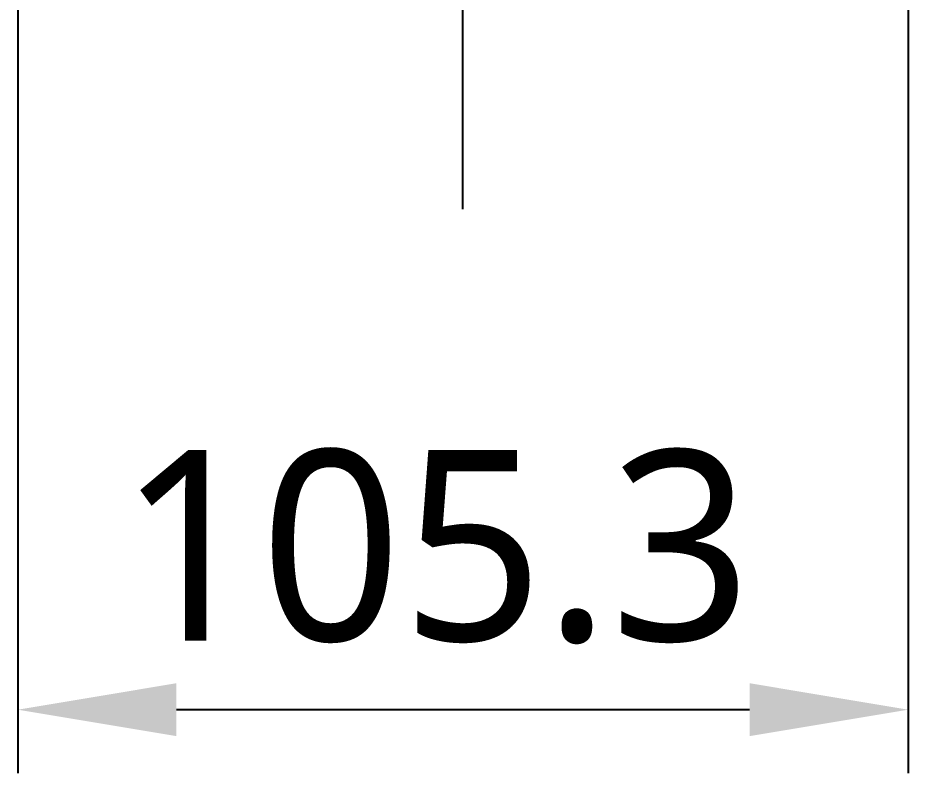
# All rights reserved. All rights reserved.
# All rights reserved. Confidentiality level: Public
# Model space of a CAD drawing. Header units: millimetres. Extents: x 5828 to 6704, y 123 to 421.
# Drawn here: x 6369.76 to 6376.78, y 227.5 to 233.45 of the extents above; entities that cross this region are included whole.
import ezdxf

# ---------------------------------------------------------------- set-up
doc = ezdxf.new("R2010")
doc.units = ezdxf.units.MM
doc.linetypes.add('CENTER', pattern=[0.6, 0.375, -0.075, 0.075, -0.075])
doc.layers.add('中心线', color=7, linetype='Continuous')
doc.layers.add('尺寸标注', color=7, linetype='Continuous')
doc.styles.add('微软雅黑', font='msyh.ttc', dxfattribs={"height": 1.5})
doc.dimstyles.new('尺寸标注_1_15比例', dxfattribs={"dimtxt": 1.5, "dimasz": 1.25, "dimexe": 0.5, "dimexo": 0.4, "dimgap": 0.5, "dimtad": 1, "dimdec": 1, "dimlfac": 15, "dimdsep": 46, "dimtxsty": '微软雅黑', "dimcen": 0.09, "dimadec": 0, "dimazin": 0, "dimtp": 0.01, "dimtm": 0.01, "dimtfac": 1, "dimtdec": 1, "dimtofl": 0, "dimtmove": 0, "dimatfit": 3, "dimfxl": 1, "dimtolj": 1, "dimarcsym": 0})

# ---------------------------------------------------------------- blocks, each defined once
blk = doc.blocks.new('*D788')
at = {"layer": 'Defpoints', "color": 0}
for p in [(6369.761, 234.5313), (6376.7768, 234.5313), (6369.761, 227.9981)]:
    blk.add_point(p, dxfattribs=at)
at = {"layer": '尺寸标注', "color": 0, "lineweight": -2}
for p, q in [((6369.761, 234.1313), (6369.761, 227.4981)), ((6376.7768, 234.1313), (6376.7768, 227.4981)), ((6375.5268, 227.9981), (6371.011, 227.9981))]:
    blk.add_line(p, q, dxfattribs=at)
at = {"layer": '尺寸标注', "color": 0}
for points in [[(6371.011, 228.2065), (6371.011, 227.7898), (6369.761, 227.9981)], [(6375.5268, 227.7898), (6375.5268, 228.2065), (6376.7768, 227.9981)]]:
    blk.add_solid(points, dxfattribs=at)
at = {"layer": '尺寸标注', "color": 0, "insert": (6373.0487, 229.2777), "char_height": 1.5, "attachment_point": 5, "style": '微软雅黑'}
blk.add_mtext('\\A1;\\A1;105.3', dxfattribs=at)

msp = doc.modelspace()

# ---------------------------------------------------------------- linework, layer by layer
at = {"layer": '中心线', "linetype": 'CENTER', "ltscale": 5}
msp.add_line((6373.2689, 231.9387), (6373.2689, 279.9387), dxfattribs=at)

# ---------------------------------------------------------------- dimensions: what is measured, and where the dimension line sits
at = {"layer": '尺寸标注'}
dim = msp.add_linear_dim(base=(6369.761, 227.9981), p1=(6376.7768, 234.5313), p2=(6369.761, 234.5313), text='\\A1;105.3', dimstyle='尺寸标注_1_15比例', override={"dimtxsty": '微软雅黑'}, dxfattribs=at)
dim.commit()
dim.dimension.update_dxf_attribs({"geometry": '*D788', "text_midpoint": (6373.0487, 227.9981), "dimtype": 160})

doc.saveas('drawing.dxf')
